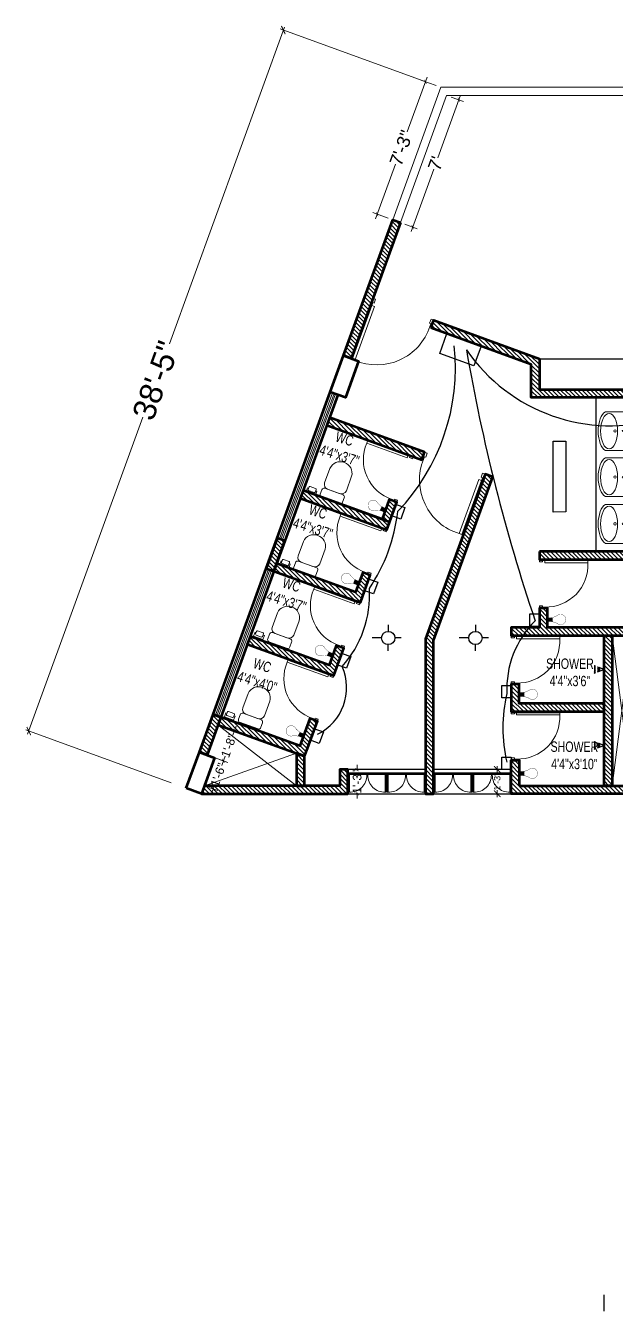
# Model space of a CAD drawing. Header units: inches. Extents: x -20263 to 10253, y -4567 to 3195.
# Drawn here: x -7211 to -6846, y -1817 to -1022 of the extents above; entities that cross this region are included whole.
import ezdxf

# ---------------------------------------------------------------- set-up
doc = ezdxf.new("R2010")
doc.units = ezdxf.units.IN
doc.header["$MEASUREMENT"] = 0
doc.linetypes.add('DASHED2', pattern=[0.375, 0.25, -0.125])
for name, color, linetype, lineweight in [('A-TEXT', 7, 'Continuous', 5), ('ar-DOOR-WOOD', 44, 'Continuous', 0), ('Dimension', 18, 'Continuous', 9), ('illustr-TOILET FIXTURE', 171, 'Continuous', 0), ('Main Wall', 250, 'Continuous', 13), ('window', 160, 'Continuous', 9)]:
    doc.layers.add(name, color=color, linetype=linetype, lineweight=lineweight)
for name, color, linetype in [('BOX', 7, 'Continuous'), ('conduit', 160, 'Continuous'), ('e conduit sdb to swicth', 160, 'Continuous'), ('Electrical Installation', 50, 'Continuous'), ('plug ins', 7, 'Continuous')]:
    doc.layers.add(name, color=color, linetype=linetype)
doc.layers.add('hatch brick', color=32, linetype='Continuous', lineweight=0, transparency=0.4)
doc.styles.add('SIMPLE', font='romantic.ttf')
doc.styles.get("Standard").update_dxf_attribs({"font": 'arial.ttf'})
doc.dimstyles.new('Architectural', dxfattribs={"dimtxt": 14, "dimasz": 4, "dimexe": 2, "dimexo": 10, "dimgap": 0.09, "dimtad": 0, "dimdec": 0, "dimzin": 0, "dimdsep": 46, "dimlunit": 4, "dimtxsty": 'Standard', "dimblk": 'ARCHTICK', "dimcen": 0.09, "dimdle": 2, "dimclrd": 256, "dimclre": 256, "dimclrt": 256, "dimadec": 0, "dimazin": 0, "dimtfac": 1, "dimtdec": 0, "dimtofl": 0, "dimtmove": 1, "dimatfit": 2, "dimfxl": 12, "dimtolj": 1, "dimtzin": 0, "dimlwd": -1, "dimlwe": -1, "dimarcsym": 0})
doc.dimstyles.new('Architectural small', dxfattribs={"dimtxt": 8, "dimasz": 2, "dimexe": 3, "dimexo": 3, "dimgap": 0.09, "dimtad": 0, "dimdec": 0, "dimzin": 0, "dimdsep": 46, "dimlunit": 4, "dimtxsty": 'Standard', "dimblk": 'ARCHTICK', "dimcen": 0.09, "dimdle": 3, "dimclrd": 6, "dimclre": 6, "dimclrt": 5, "dimadec": 0, "dimazin": 0, "dimtfac": 1, "dimtdec": 0, "dimtofl": 0, "dimtmove": 1, "dimatfit": 2, "dimfxl": 12, "dimtolj": 1, "dimtzin": 0, "dimlwd": 18, "dimlwe": 18, "dimarcsym": 0})

# ---------------------------------------------------------------- blocks, each defined once
blk = doc.blocks.new('_ArchTick')
at = {"color": 0, "linetype": 'ByBlock', "const_width": 0.15}
blk.add_lwpolyline([(-0.5, -0.5), (0.5, 0.5)], dxfattribs=at)
blk = doc.blocks.new('*D260')
at = {"layer": 'Defpoints', "color": 0, "transparency": 16777216}
for p in [(-6953.95, -1060.19), (-7208.79, -1458.2), (-7111.38, -1493.59)]:
    blk.add_point(p, dxfattribs=at)
at = {"layer": 'Dimension', "transparency": 16777216}
for p, q in [((-7050.68, -1022.93), (-7121.84, -1218.82)), ((-6963.35, -1056.78), (-7053.24, -1024.13)), ((-7209.47, -1460.08), (-7138.32, -1264.19)), ((-7120.78, -1490.17), (-7210.67, -1457.52))]:
    blk.add_line(p, q, dxfattribs=at)
at = {"layer": 'Dimension', "transparency": 16777216, "xscale": 4, "yscale": 4, "zscale": 4}
for p, rotation in [((-7051.36, -1024.81), 70.0371155130217), ((-7208.79, -1458.2), 250.0371155130217)]:
    blk.add_blockref('_ArchTick', p, dxfattribs=dict(at, rotation=rotation))
at = {"layer": 'Dimension', "transparency": 16777216, "insert": (-7130.08, -1241.51), "char_height": 14, "attachment_point": 5, "rotation": 70.03712}
blk.add_mtext('\\A1;38\'-5"', dxfattribs=at)
blk = doc.blocks.new('*D262')
at = {"layer": 'Defpoints', "color": 0, "transparency": 16777216}
for p in [(-6950.45, -1065.19), (-6942.83, -1067.96), (-6979.01, -1143.84)]:
    blk.add_point(p, dxfattribs=at)
at = {"layer": 'Dimension', "color": 6, "lineweight": 18, "transparency": 16777216}
for p, q in [((-6941.81, -1065.14), (-6955.84, -1103.77)), ((-6947.63, -1066.22), (-6940.01, -1068.98)), ((-6972.42, -1149.43), (-6958.39, -1110.8)), ((-6976.19, -1144.86), (-6968.58, -1147.63))]:
    blk.add_line(p, q, dxfattribs=at)
at = {"layer": 'Dimension', "color": 6, "lineweight": 18, "transparency": 16777216, "xscale": 2, "yscale": 2, "zscale": 2}
for p, rotation in [((-6942.83, -1067.96), 70.03895655917337), ((-6971.4, -1146.61), 250.0389565591734)]:
    blk.add_blockref('_ArchTick', p, dxfattribs=dict(at, rotation=rotation))
at = {"layer": 'Dimension', "color": 5, "transparency": 16777216, "insert": (-6957.11, -1107.28), "char_height": 8, "attachment_point": 5, "rotation": 70.03896}
blk.add_mtext("\\A1;7'", dxfattribs=at)
blk = doc.blocks.new('*D264')
at = {"layer": 'Defpoints', "color": 0, "transparency": 16777216}
for p in [(-6953.95, -1060.19), (-6993.27, -1138.67), (-6983.68, -1142.14)]:
    blk.add_point(p, dxfattribs=at)
at = {"layer": 'Dimension', "color": 6, "lineweight": 18, "transparency": 16777216}
for p, q in [((-6962.51, -1053.9), (-6974.75, -1087.64)), ((-6956.77, -1059.17), (-6966.35, -1055.69)), ((-6994.29, -1141.49), (-6982.05, -1107.74)), ((-6986.5, -1141.12), (-6996.09, -1137.64))]:
    blk.add_line(p, q, dxfattribs=at)
at = {"layer": 'Dimension', "color": 6, "lineweight": 18, "transparency": 16777216, "xscale": 2, "yscale": 2, "zscale": 2}
for p, rotation in [((-6963.53, -1056.72), 70.0587109803053), ((-6993.27, -1138.67), 250.0587109803053)]:
    blk.add_blockref('_ArchTick', p, dxfattribs=dict(at, rotation=rotation))
at = {"layer": 'Dimension', "color": 5, "transparency": 16777216, "insert": (-6978.4, -1097.69), "char_height": 8, "attachment_point": 5, "rotation": 70.05871}
blk.add_mtext('\\A1;7\'-3"', dxfattribs=at)
blk = doc.blocks.new('*D266')
at = {"layer": 'Defpoints', "color": 0, "transparency": 16777216}
for p in [(-7093.86, -1474.68), (-7088.44, -1476.65), (-7100.16, -1492)]:
    blk.add_point(p, dxfattribs=at)
at = {"layer": 'Dimension', "color": 6, "lineweight": 18, "transparency": 16777216}
for p, q in [((-7091.04, -1475.7), (-7085.62, -1477.67)), ((-7087.42, -1473.83), (-7089.22, -1478.8)), ((-7097.34, -1493.03), (-7091.91, -1495)), ((-7095.76, -1496.79), (-7093.95, -1491.82))]:
    blk.add_line(p, q, dxfattribs=at)
at = {"layer": 'Dimension', "color": 6, "lineweight": 18, "transparency": 16777216, "xscale": 2, "yscale": 2, "zscale": 2}
for p, rotation in [((-7088.44, -1476.65), 70.03895655909592), ((-7094.73, -1493.97), 250.0389565590959)]:
    blk.add_blockref('_ArchTick', p, dxfattribs=dict(at, rotation=rotation))
at = {"layer": 'Dimension', "color": 5, "transparency": 16777216, "insert": (-7091.59, -1485.31), "char_height": 8, "attachment_point": 5, "rotation": 70.03896}
blk.add_mtext('\\A1;{\\H0.66667x;1\'-6"}', dxfattribs=at)
blk = doc.blocks.new('*D267')
at = {"layer": 'Defpoints', "color": 0, "transparency": 16777216}
for p in [(-7091.77, -1454.3), (-7081.65, -1457.98), (-7098.56, -1472.97)]:
    blk.add_point(p, dxfattribs=at)
at = {"layer": 'Dimension', "color": 6, "lineweight": 18, "transparency": 16777216}
for p, q in [((-7088.95, -1455.32), (-7078.83, -1459)), ((-7080.62, -1455.16), (-7082.68, -1460.81)), ((-7095.74, -1473.99), (-7085.62, -1477.68)), ((-7089.47, -1479.47), (-7087.41, -1473.83))]:
    blk.add_line(p, q, dxfattribs=at)
at = {"layer": 'Dimension', "color": 6, "lineweight": 18, "transparency": 16777216, "xscale": 2, "yscale": 2, "zscale": 2}
for p, rotation in [((-7081.65, -1457.98), 70.00234317512712), ((-7088.44, -1476.65), 250.0023431751271)]:
    blk.add_blockref('_ArchTick', p, dxfattribs=dict(at, rotation=rotation))
at = {"layer": 'Dimension', "color": 5, "transparency": 16777216, "insert": (-7085.04, -1467.32), "char_height": 8, "attachment_point": 5, "rotation": 70.00234}
blk.add_mtext('\\A1;{\\H0.66667x;1\'-8"}', dxfattribs=at)
blk = doc.blocks.new('DOOR_45')
at = {"layer": 'ar-DOOR-WOOD'}
for p, q in [((-11008.75, 15426.44), (-11008.75, 15424.44)), ((-10968.75, 15426.44), (-11008.75, 15426.44)), ((-10968.75, 15427.44), (-10963.75, 15427.44)), ((-10968.75, 15427.44), (-10968.75, 15426.44)), ((-10968.75, 15424.44), (-10968.75, 15426.44)), ((-10968.75, 15426.44), (-10966.75, 15426.44)), ((-10966.75, 15426.44), (-10966.75, 15425.44)), ((-10966.75, 15425.44), (-10963.75, 15425.44)), ((-10963.75, 15427.44), (-10963.75, 15425.44)), ((-11008.75, 15424.44), (-10968.75, 15424.44)), ((-10968.75, 15382.44), (-10968.75, 15383.44)), ((-10968.75, 15383.44), (-10966.75, 15383.44)), ((-10968.75, 15382.44), (-10963.75, 15382.44)), ((-10966.75, 15384.44), (-10963.75, 15384.44)), ((-10966.75, 15383.44), (-10966.75, 15384.44)), ((-10963.75, 15382.44), (-10963.75, 15384.44))]:
    blk.add_line(p, q, dxfattribs=at)
for points in [[(-10968.75, 15426.44), (-11008.75, 15426.44), (-11008.75, 15424.44), (-10968.75, 15424.44)], [(-10963.75, 15427.44), (-10968.75, 15427.44), (-10968.75, 15426.44), (-10966.75, 15426.44), (-10966.75, 15425.44), (-10963.75, 15425.44)], [(-10968.75, 15383.44), (-10968.75, 15382.44), (-10963.75, 15382.44), (-10963.75, 15384.44), (-10966.75, 15384.44), (-10966.75, 15383.44)]]:
    blk.add_lwpolyline(points, close=True, dxfattribs=at)
blk.add_arc((-10969.89, 15422.35), 38.92, 176.90834, 271.67702, dxfattribs=at)
blk = doc.blocks.new('T-FIX-027')
at = {"layer": 'illustr-TOILET FIXTURE'}
for p, q in [((-11843.84, 14568.89), (-11843.84, 14557.43)), ((-11843.84, 14568.89), (-11843.84, 14557.43)), ((-11843.84, 14568.89), (-11819.84, 14568.89)), ((-11843.84, 14568.89), (-11819.84, 14568.89)), ((-11819.84, 14568.89), (-11819.84, 14557.43)), ((-11819.84, 14568.89), (-11819.84, 14557.43))]:
    blk.add_line(p, q, dxfattribs=at)
for centre, radius in [((-11831.91, 14563.34), 0.762), ((-11831.91, 14563.34), 0.762), ((-11831.91, 14568.32), 0.508), ((-11831.91, 14568.32), 0.508)]:
    blk.add_circle(centre, radius, dxfattribs=at)
blk.add_ellipse((-11831.84, 14559.64), major_axis=(-10.93, 0), ratio=0.480383, dxfattribs=at)
blk.add_ellipse((-11831.84, 14559.64), major_axis=(-10.93, 0), ratio=0.480383, dxfattribs=at)
blk.add_ellipse((-11831.84, 14558.89), major_axis=(-12.37, 0), ratio=0.48498, start_param=6.528919, end_param=9.179045, dxfattribs=at)
blk.add_ellipse((-11831.84, 14558.89), major_axis=(-12.37, 0), ratio=0.48498, start_param=6.528919, end_param=9.179045, dxfattribs=at)
blk = doc.blocks.new('stair final')
for points in [[(82, 124), (82, -90), (-70, -90), (-70, 124)], [(-37.5, 124), (-37.5, -49), (49.5, -49), (49.5, 122.75)], [(17, 100), (49.5, 124), (82, 100)], [(24.2, 100), (49.5, 124)], [(49.5, 124), (75, 100)], [(82, -8), (82, -90)]]:
    blk.add_lwpolyline(points)
blk.add_lwpolyline([(-5, 126), (17, 126), (17, -10), (-5, -10)], close=True)
blk.add_circle((-37.5, 124), 2.49)
at = {"layer": 'BOX', "ltscale": 2000}
for p, q in [((-5, 124), (-70, 124)), ((-5, 112), (-70, 112)), ((-5, 100), (-70, 100)), ((-5, 88), (-70, 88)), ((-5, 76), (-70, 76)), ((-5, 64), (-70, 64)), ((-5, 52), (-70, 52)), ((-5, 40), (-70, 40)), ((-5, 28), (-70, 28)), ((-5, 16), (-70, 16)), ((-5, 4), (-70, 4)), ((-5, -8), (-70, -8)), ((0, -8), (-3, -8)), ((15, -8), (12, -8))]:
    blk.add_line(p, q, dxfattribs=at)
at = {"layer": 'BOX', "linetype": 'DASHED2', "ltscale": 20}
for p, q in [((82, 124), (17, 124)), ((82, 112), (17, 112)), ((82, 100), (17, 100)), ((82, 88), (17, 88)), ((82, 76), (17, 76)), ((82, 64), (17, 64)), ((82, 52), (17, 52)), ((82, 40), (17, 40)), ((82, 28), (17, 28)), ((82, 16), (17, 16)), ((82, 4), (17, 4)), ((82, -8), (17, -8))]:
    blk.add_line(p, q, dxfattribs=at)
at = {"layer": 'BOX', "ltscale": 2000}
for points in [[(17, 124), (17, -10), (-5, -10), (-5, 124)], [(-3, 124), (15, 124)]]:
    blk.add_lwpolyline(points, dxfattribs=at)
blk.add_lwpolyline([(15, 124), (15, -8), (-3, -8), (-3, 124)], close=True, dxfattribs=at)
blk = doc.blocks.new('wc')
at = {"linetype": 'Continuous'}
for p, q in [((17796.16, 10413.89), (17808.33, 10413.89)), ((17795.02, 10409.39), (17795.02, 10412.39)), ((17795.14, 10404.89), (17795.14, 10395.33)), ((17808.24, 10407.89), (17796.16, 10407.89)), ((17806.43, 10407.89), (17798.79, 10407.89)), ((17809.43, 10395.33), (17809.43, 10404.89)), ((17809.55, 10412.39), (17809.55, 10409.39)), ((17802.29, 10388.83), (17802.29, 10388.83))]:
    blk.add_line(p, q, dxfattribs=at)
for centre, radius, start, end in [((17796.22, 10412.67), 1.22, 92.83897, 193.07634), ((17808.28, 10412.6), 1.29, 350.39369, 88.03756), ((17796.22, 10409.11), 1.22, 166.9235, 267.16099), ((17798.7, 10404.28), 3.61, 88.6213, 170.30773), ((17806.43, 10404.89), 3, 0, 90), ((17808.21, 10409.24), 1.35, 271.20657, 6.26872), ((17802.2, 10395.91), 7.08, 184.67051, 270.73332), ((17802.38, 10395.91), 7.08, 269.26668, 355.32952)]:
    blk.add_arc(centre, radius, start, end, dxfattribs=at)
blk = doc.blocks.new('nap')
at = {"linetype": 'Continuous'}
for p, q in [((17810.88, 10410.98), (17810.88, 10413.6)), ((17810.88, 10413.6), (17817, 10413.6)), ((17812.15, 10412.43), (17815.76, 10412.43)), ((17817, 10413.6), (17817, 10410.98)), ((17811.65, 10410.98), (17810.88, 10410.98)), ((17811.65, 10410.19), (17811.65, 10411.93)), ((17815.76, 10409.69), (17812.15, 10409.69)), ((17816.26, 10411.93), (17816.26, 10410.19)), ((17817, 10410.98), (17816.26, 10410.98))]:
    blk.add_line(p, q, dxfattribs=at)
for centre, start, end in [((17812.15, 10411.93), 90, 180), ((17815.76, 10411.93), 0, 90), ((17812.15, 10410.19), 180, 270), ((17815.76, 10410.19), 270, 0)]:
    blk.add_arc(centre, 0.5, start, end, dxfattribs=at)
blk = doc.blocks.new('toilet stair block final')
h = blk.add_hatch()
h.set_pattern_fill('ANSI31', color=256, scale=15)
h.set_pattern_definition([(45, (1.7069, -4.6996), (-1.325825, 1.325825), [])])
h.paths.add_polyline_path([(145.14, -46.57), (150.14, -44.75), (150.14, -64.82), (145.14, -64.82)])
at = {"layer": 'hatch brick'}
h = blk.add_hatch(dxfattribs=at)
h.set_pattern_fill('ANSI31', color=256, scale=15)
h.paths.add_polyline_path([(85.96, 283.35), (116.45, 199.41), (121.15, 201.12), (90.63, 285.05)])
h = blk.add_hatch(dxfattribs=at)
h.set_pattern_fill('ANSI31', color=256, scale=15)
edge = h.paths.add_edge_path()
edge.add_line((67.04, 218.27), (65.33, 222.97))
edge.add_line((65.33, 222.97), (0, 199.18))
edge.add_line((0, 199.18), (0, 180.18))
edge.add_line((0, 180.18), (-57, 180.18))
edge.add_line((-57, 180.18), (-57, 175.18))
edge.add_line((-57, 175.18), (5, 175.18))
edge.add_line((5, 175.18), (5, 195.68))
edge.add_line((5, 195.68), (67.04, 218.27))
h = blk.add_hatch(dxfattribs=at)
h.set_pattern_fill('ANSI31', color=256, scale=15)
h.paths.add_polyline_path([(-233, 175.18), (-233, -45.82), (-229, -45.82), (-229, 175.18)])
h = blk.add_hatch(dxfattribs=at)
h.set_pattern_fill('ANSI31', color=256, scale=15)
h.set_pattern_definition([(45, (7, 0), (-1.325825, 1.325825), [])])
h.paths.add_polyline_path([(-225, 175.18), (-225, -45.82), (-221, -45.82), (-221, 175.18)])
h = blk.add_hatch(dxfattribs=at)
h.set_pattern_fill('ANSI31', color=256, scale=15)
h.set_pattern_definition([(45, (164, 0), (-1.325825, 1.325825), [])])
h.paths.add_polyline_path([(-69, 175.18), (-69, -45.82), (-65, -45.82), (-65, 175.18)])
h = blk.add_hatch(dxfattribs=at)
h.set_pattern_fill('ANSI31', color=256, scale=15)
h.paths.add_polyline_path([(-61, 175.18), (-61, -45.82), (-57, -45.82), (-57, 175.18)])
h = blk.add_hatch(dxfattribs=at)
h.set_pattern_fill('ANSI31', color=256, scale=15)
h.set_pattern_definition([(45, (-1.4041, 77.1201), (-1.325825, 1.325825), [])])
h.paths.add_polyline_path([(131.46, 158.06), (72.72, 136.72), (71.01, 141.42), (129.75, 162.76)])
h = blk.add_hatch(dxfattribs=at)
h.set_pattern_fill('ANSI31', color=256, scale=15)
edge = h.paths.add_edge_path()
edge.add_line((28.72, 126.06), (33.42, 127.77))
edge.add_line((33.42, 127.77), (70.4, 25.94))
edge.add_line((70.4, 25.94), (70.4, -69.82))
edge.add_line((70.4, -69.82), (65.4, -69.82))
edge.add_line((65.4, -69.82), (65.4, 25.06))
edge.add_line((65.4, 25.06), (28.72, 126.06))
h = blk.add_hatch(dxfattribs=at)
h.set_pattern_fill('ANSI31', color=256, scale=15)
h.set_pattern_definition([(45, (-1.0627, 76.1802), (-1.325825, 1.325825), [])])
edge = h.paths.add_edge_path()
edge.add_line((94.28, 93.48), (88.13, 110.4))
edge.add_line((88.13, 110.4), (92.83, 112.11))
edge.add_line((92.83, 112.11), (97.27, 99.88))
edge.add_line((97.27, 99.88), (146.14, 117.64))
edge.add_line((146.14, 117.64), (147.85, 112.94))
edge.add_line((147.85, 112.94), (94.28, 93.48))
h = blk.add_hatch(dxfattribs=at)
h.set_pattern_fill('ANSI31', color=256, scale=15)
h.set_pattern_definition([(45, (-56625.152, -18759.7349), (-1.325825215, 1.325825215), [])])
edge = h.paths.add_edge_path()
edge.add_line((157.41, 86.62), (162.11, 88.33))
edge.add_line((162.11, 88.33), (168.94, 69.53))
edge.add_line((168.94, 69.53), (164.23, 67.82))
edge.add_line((164.23, 67.82), (157.4, 86.62))
h = blk.add_hatch(dxfattribs=at)
h.set_pattern_fill('ANSI31', color=256, scale=15)
h.paths.add_polyline_path([(0, 80), (0, 75), (-57, 75), (-57, 80)])
h = blk.add_hatch(dxfattribs=at)
h.set_pattern_fill('ANSI31', color=256, scale=15)
h.set_pattern_definition([(45, (15.3236, 31.0638), (-1.325825, 1.325825), [])])
edge = h.paths.add_edge_path()
edge.add_line((110.66, 48.37), (104.52, 65.29))
edge.add_line((104.52, 65.29), (109.22, 66.99))
edge.add_line((109.22, 66.99), (113.66, 54.77))
edge.add_line((113.66, 54.77), (162.52, 72.52))
edge.add_line((162.52, 72.52), (164.23, 67.82))
edge.add_line((164.23, 67.82), (110.66, 48.37))
h = blk.add_hatch(dxfattribs=at)
h.set_pattern_fill('ANSI31', color=256, scale=15)
h.paths.add_polyline_path([(0, 28), (-57, 28), (-57, 33), (-5, 33), (-5, 45), (0, 45), (0, 33), (17.4, 33), (17.4, 28)])
h = blk.add_hatch(dxfattribs=at)
h.set_pattern_fill('ANSI31', color=256, scale=15)
h.paths.add_polyline_path([(-45, -64.82), (-40, -64.82), (-40, 28), (-45, 28)])
h = blk.add_hatch(dxfattribs=at)
h.set_pattern_fill('ANSI31', color=256, scale=15)
h.set_pattern_definition([(45, (15.3236, 31.0638), (-1.325825, 1.325825), [])])
h.paths.add_polyline_path([(125.34, 7.95), (120.9, 20.17), (125.6, 21.88), (130.04, 9.66), (178.91, 27.41), (180.62, 22.71), (127.05, 3.25)])
h = blk.add_hatch(dxfattribs=at)
h.set_pattern_fill('ANSI31', color=256, scale=15)
h.set_pattern_definition([(45, (17.4023, 0), (-1.325825, 1.325825), [])])
h.paths.add_polyline_path([(-40, -14), (12.4, -14), (12.4, -2), (17.4, -2), (17.4, -19), (-40, -19)])
h = blk.add_hatch(dxfattribs=at)
h.set_pattern_fill('ANSI31', color=256, scale=15)
h.set_pattern_definition([(45, (33.4168, -18.7522), (-1.325825, 1.325825), [])])
h.paths.add_polyline_path([(143.44, -41.87), (137.29, -24.95), (141.99, -23.24), (148.14, -40.16), (197.01, -22.41), (198.72, -27.11), (145.14, -46.57)])
h = blk.add_hatch(dxfattribs=at)
h.set_pattern_fill('ANSI31', color=256, scale=15)
h.paths.add_polyline_path([(201.71, -20.7), (197.01, -22.41), (205.51, -45.81), (210.21, -44.1)])
h = blk.add_hatch(dxfattribs=at)
h.set_pattern_fill('ANSI31', color=256, scale=15)
h.paths.add_polyline_path([(-193, -64.82), (-193, -54.82), (-198, -54.82), (-198, -64.82), (-221, -64.82), (-221, -69.82), (-193, -69.82)])
h = blk.add_hatch(dxfattribs=at)
h.set_pattern_fill('ANSI31', color=256, scale=15)
h.paths.add_polyline_path([(-97, -64.82), (-97, -69.82), (-69, -69.82), (-69, -64.82), (-92, -64.82), (-92, -54.82), (-97, -54.82)])
h = blk.add_hatch(dxfattribs=at)
h.set_pattern_fill('ANSI31', color=256, scale=15)
h.paths.add_polyline_path([(12.4, -64.82), (0, -64.82), (-57, -64.82), (-57, -69.82), (17.4, -69.82), (17.4, -49), (12.4, -49)])
h = blk.add_hatch(dxfattribs=at)
h.set_pattern_fill('ANSI31', color=256, scale=15)
h.paths.add_polyline_path([(118.4, -54.82), (123.4, -54.82), (123.4, -64.82), (207.11, -64.82), (208.92, -69.82), (118.4, -69.82)])
for points in [[(-62, 367), (-62, 362), (57.4, 362), (85.96, 283.35)], [(90.63, 285.05), (60.9, 367), (-57, 367)], [(-229, 175.18), (-225, -45.82)], [(-229, -45.82), (-225, 175.18)], [(-65, -45.82), (-61, 175.18)], [(-65, 175.18), (-61, -45.82)], [(-57, 28), (-45, -64.82)], [(-57, -64.82), (-45, 28)], [(150.14, -64.82), (198.72, -27.11)], [(150.14, -44.75), (207.11, -64.82)]]:
    blk.add_lwpolyline(points)
at = {"color": 0, "lineweight": 50}
for points in [[(85.96, 283.35), (116.45, 199.41), (121.15, 201.12), (90.63, 285.05), (85.96, 283.35)], [(67.04, 218.27), (65.33, 222.97), (0, 199.18), (0, 180.18), (-57, 180.18), (-57, 175.18), (5, 175.18), (5, 195.68), (67.04, 218.27)], [(124.63, 176.85), (197.01, -22.41), (201.71, -20.7), (129.33, 178.56)], [(28.72, 126.06), (33.42, 127.77), (70.4, 25.94), (70.4, -69.82), (65.4, -69.82), (65.4, 25.06), (28.72, 126.06)], [(94.28, 93.48), (88.13, 110.4), (92.83, 112.11), (97.27, 99.88), (146.14, 117.64), (147.85, 112.94), (94.28, 93.48), (94.28, 93.48)], [(157.41, 86.62), (162.11, 88.33), (168.94, 69.53), (164.23, 67.82), (157.4, 86.62)], [(0, 80), (0, 75), (-57, 75), (-57, 80), (0, 80)], [(110.66, 48.37), (104.52, 65.29), (109.22, 66.99), (113.66, 54.77), (162.52, 72.52), (164.23, 67.82), (110.66, 48.37), (110.66, 48.37)], [(0, 28), (-57, 28), (-57, 33), (-5, 33), (-5, 45), (0, 45), (0, 33), (17.4, 33), (17.4, 28), (0, 28)], [(125.34, 7.95), (120.9, 20.17), (125.6, 21.88), (130.04, 9.66), (178.91, 27.41), (180.62, 22.71), (127.05, 3.25), (125.34, 7.95)], [(143.44, -41.87), (137.29, -24.95), (141.99, -23.24), (148.14, -40.16), (197.01, -22.41), (198.72, -27.11), (145.14, -46.57), (143.44, -41.87)], [(12.4, -64.82), (0, -64.82), (0, -64.82), (-57, -64.82), (-57, -69.82), (17.4, -69.82), (17.4, -69.82), (17.4, -49), (12.4, -49), (12.4, -64.82)]]:
    blk.add_lwpolyline(points, dxfattribs=at)
at = {"color": 1, "lineweight": 50}
blk.add_lwpolyline([(-57, 175.18), (-69, 175.18), (-69, 199.18), (-57, 199.18), (-57, 175.18)], dxfattribs=at)
for points in [[(129.33, 178.56), (121.14, 201.12), (111.74, 197.7), (119.93, 175.15)], [(218.32, -66.4), (210.21, -44.07), (200.81, -47.49), (208.92, -69.82)]]:
    blk.add_lwpolyline(points, close=True, dxfattribs=at)
at = {"color": 0, "lineweight": 50}
for points in [[(-61, 175.18), (-61, -45.82), (-57, -45.82), (-57, 175.18)], [(131.46, 158.06), (72.72, 136.72), (71.01, 141.42), (129.75, 162.76)], [(147.85, 112.94), (94.28, 93.48), (92.57, 98.18), (146.14, 117.64)], [(-45, -64.82), (-40, -64.82), (-40, 28), (-45, 28)], [(-40, -14), (12.4, -14), (12.4, -2), (17.4, -2), (17.4, -19), (-40, -19)], [(201.71, -20.7), (197.01, -22.41), (205.51, -45.81), (210.21, -44.1)], [(145.14, -46.57), (150.14, -44.75), (150.14, -64.82), (145.14, -64.82)], [(-193, -64.82), (-193, -54.82), (-198, -54.82), (-198, -64.82), (-221, -64.82), (-221, -69.82), (-193, -69.82)], [(-97, -64.82), (-97, -69.82), (-69, -69.82), (-69, -64.82), (-92, -64.82), (-92, -54.82), (-97, -54.82)], [(118.4, -54.82), (118.4, -54.82), (123.4, -54.82), (123.4, -64.82), (207.11, -64.82), (208.92, -69.82), (118.4, -69.82)]]:
    blk.add_lwpolyline(points, close=True, dxfattribs=at)
blk.add_lwpolyline([(-193, -69.82), (-97, -69.82), (-97, -54.82), (-193, -54.82)], close=True)
at = {"layer": 'BOX', "ltscale": 2000}
for p, q in [((0, 199.18), (-57, 199.18)), ((-57, 175.18), (-57, 80.18)), ((-35, 175.18), (-35, 80.18))]:
    blk.add_line(p, q, dxfattribs=at)
for points in [[(65.4, -69.82), (17.4, -69.82), (17.4, -54.82), (65.4, -54.82)], [(118.4, -69.82), (70.4, -69.82), (70.4, -54.82), (118.4, -54.82)]]:
    blk.add_lwpolyline(points, close=True, dxfattribs=at)
at = {"layer": 'Main Wall', "color": 1, "lineweight": 50}
for points in [[(-233, 175.18), (-221, 175.18), (-221, 199.18), (-233, 199.18), (-233, 175.18)], [(-233, -69.82), (-221, -69.82), (-221, -45.82), (-233, -45.82), (-233, -69.82)], [(-69, -69.82), (-57, -69.82), (-57, -45.82), (-69, -45.82), (-69, -69.82)]]:
    blk.add_lwpolyline(points, dxfattribs=at)
at = {"layer": 'Main Wall', "color": 0, "lineweight": 50}
for points in [[(-233, 175.18), (-233, -45.82), (-229, -45.82), (-229, 175.18)], [(-225, 175.18), (-225, -45.82), (-221, -45.82), (-221, 175.18)], [(-69, 175.18), (-69, -45.82), (-65, -45.82), (-65, 175.18)]]:
    blk.add_lwpolyline(points, close=True, dxfattribs=at)
at = {"layer": 'window', "ltscale": 2000}
for points in [[(158.82, 87.14), (126.05, 177.37)], [(159.76, 87.48), (126.98, 177.71)], [(160.7, 87.82), (127.92, 178.05)], [(198.42, -21.9), (165.65, 68.34)], [(199.36, -21.55), (166.59, 68.68)], [(200.3, -21.21), (167.53, 69.02)]]:
    blk.add_lwpolyline(points, dxfattribs=at)
at = {"extrusion": (0, 0, -1)}
for p, xscale, yscale, zscale, rotation in [((16117.31, 4701.45), 0.8888892124533201, 0.8888892124533201, -0.8888892124533201, 69.99006771556789), ((3281.08, -12023.71), 0.6666666666666669, 0.6666666666666669, -0.6666666666666669, 340.0389565718659), ((3264.7, -12068.82), 0.6666666666666669, 0.6666666666666669, -0.6666666666666669, 340.0389565718659), ((3248.31, -12113.94), 0.6666666666666669, 0.6666666666666669, -0.6666666666666669, 340.0389565718659), ((3231.93, -12159.05), 0.6666666666666669, 0.6666666666666669, -0.6666666666666669, 340.0389565718659)]:
    blk.add_blockref('DOOR_45', p, dxfattribs=dict(at, xscale=xscale, yscale=yscale, zscale=zscale, rotation=rotation))
blk.add_blockref('stair final', (-151, 20.18))
at = {"extrusion": (0, 0, -1), "zscale": -1, "rotation": 160.0389565718658}
for name, p in [('wc', (20158.79, 3822.37)), ('nap', (20157.38, 3822.57)), ('wc', (20142.41, 3777.25)), ('nap', (20141, 3777.46)), ('wc', (20126.36, 3733.08)), ('nap', (20124.95, 3733.28)), ('wc', (20108.27, 3683.26)), ('nap', (20106.86, 3683.46))]:
    blk.add_blockref(name, p, dxfattribs=at)
at = {"xscale": 0.666666606798147, "yscale": 0.666666606798147, "zscale": 0.666666606798147}
for p in [(7309.17, -10209.96), (7326.57, -10256.96), (7326.57, -10303.96)]:
    blk.add_blockref('DOOR_45', p, dxfattribs=at)
at = {"layer": 'illustr-TOILET FIXTURE', "extrusion": (0, 0, -1), "zscale": -1, "rotation": 270}
for p in [(-14516.54, -11677.4), (-14516.54, -11705.92), (-14516.54, -11734.81)]:
    blk.add_blockref('T-FIX-027', p, dxfattribs=at)
at = {"layer": 'Main Wall', "xscale": 0.888888888888914, "yscale": 0.888888888888914, "zscale": 0.888888888888914, "rotation": 109.9621850072985}
blk.add_blockref('DOOR_45', (9595.65, 13969.5), dxfattribs=at)
blk = doc.blocks.new('DOOR_40')
at = {"layer": 'ar-DOOR-WOOD'}
for p, q in [((-11029.1, 15421.4), (-11064.1, 15421.4)), ((-11064.1, 15421.4), (-11064.1, 15419.4)), ((-11029.1, 15422.4), (-11024.1, 15422.4)), ((-11029.1, 15422.4), (-11029.1, 15421.4)), ((-11029.1, 15419.4), (-11029.1, 15421.4)), ((-11029.1, 15421.4), (-11027.1, 15421.4)), ((-11027.1, 15421.4), (-11027.1, 15420.4)), ((-11027.1, 15420.4), (-11024.1, 15420.4)), ((-11024.1, 15422.4), (-11024.1, 15420.4)), ((-11064.1, 15419.4), (-11029.1, 15419.4)), ((-11029.1, 15383.4), (-11027.1, 15383.4)), ((-11029.1, 15382.4), (-11029.1, 15383.4)), ((-11029.1, 15382.4), (-11024.1, 15382.4)), ((-11027.1, 15383.4), (-11027.1, 15384.4)), ((-11027.1, 15384.4), (-11024.1, 15384.4)), ((-11024.1, 15382.4), (-11024.1, 15384.4))]:
    blk.add_line(p, q, dxfattribs=at)
blk.add_arc((-11029.4, 15418.2), 34.8, 178.03, 270.3561, dxfattribs=at)
blk = doc.blocks.new('ftt')
at = {"layer": 'plug ins', "linetype": 'Continuous'}
for p, q in [((76688.16, 107266.81), (76688.07, 107267.06)), ((76688.16, 107266.81), (76688.07, 107267.06)), ((76688.3, 107266.45), (76688.2, 107266.7)), ((76688.3, 107266.45), (76688.2, 107266.7)), ((76688.44, 107266.09), (76688.34, 107266.34)), ((76688.44, 107266.09), (76688.34, 107266.34)), ((76688.77, 107266.81), (76688.7, 107267.06)), ((76688.87, 107266.45), (76688.8, 107266.7)), ((76688.98, 107264.67), (76688.89, 107264.92)), ((76688.98, 107264.67), (76688.89, 107264.92)), ((76688.97, 107266.09), (76688.9, 107266.34)), ((76689.12, 107264.31), (76689.02, 107264.56)), ((76689.12, 107264.31), (76689.02, 107264.56)), ((76689.26, 107263.95), (76689.16, 107264.2)), ((76689.26, 107263.95), (76689.16, 107264.2)), ((76689.34, 107266.81), (76689.3, 107267.06)), ((76689.37, 107264.67), (76689.3, 107264.92)), ((76689.41, 107266.45), (76689.36, 107266.7)), ((76689.47, 107264.31), (76689.4, 107264.56)), ((76689.47, 107266.09), (76689.43, 107266.34)), ((76689.57, 107263.95), (76689.5, 107264.2)), ((76689.74, 107264.67), (76689.69, 107264.92)), ((76689.8, 107264.31), (76689.76, 107264.56)), ((76689.87, 107263.95), (76689.82, 107264.2)), ((76689.9, 107266.81), (76689.87, 107267.06)), ((76689.93, 107266.45), (76689.91, 107266.7)), ((76689.96, 107266.09), (76689.94, 107266.34)), ((76690.09, 107264.67), (76690.07, 107264.92)), ((76690.12, 107264.31), (76690.1, 107264.56)), ((76690.16, 107263.95), (76690.13, 107264.2)), ((76690.44, 107266.81), (76690.44, 107267.06)), ((76690.44, 107266.45), (76690.44, 107266.7)), ((76690.44, 107266.09), (76690.44, 107266.34)), ((76690.44, 107264.67), (76690.44, 107264.92)), ((76690.44, 107264.31), (76690.44, 107264.56)), ((76690.44, 107263.95), (76690.44, 107264.2)), ((76690.72, 107263.95), (76690.74, 107264.2)), ((76690.75, 107264.31), (76690.78, 107264.56)), ((76690.79, 107264.67), (76690.81, 107264.92)), ((76690.92, 107266.09), (76690.94, 107266.34)), ((76690.95, 107266.45), (76690.98, 107266.7)), ((76690.99, 107266.81), (76691.01, 107267.06)), ((76691.01, 107263.95), (76691.06, 107264.2)), ((76691.08, 107264.31), (76691.12, 107264.56)), ((76691.14, 107264.67), (76691.19, 107264.92)), ((76691.31, 107263.95), (76691.38, 107264.2)), ((76691.41, 107266.09), (76691.46, 107266.34)), ((76691.41, 107264.31), (76691.48, 107264.56)), ((76691.48, 107266.45), (76691.52, 107266.7)), ((76691.51, 107264.67), (76691.58, 107264.92)), ((76691.54, 107266.81), (76691.59, 107267.06)), ((76691.62, 107263.95), (76691.72, 107264.2)), ((76691.76, 107264.31), (76691.85, 107264.56)), ((76691.9, 107264.67), (76691.99, 107264.92)), ((76691.91, 107266.09), (76691.98, 107266.34)), ((76692.01, 107266.45), (76692.09, 107266.7)), ((76692.12, 107266.81), (76692.19, 107267.06)), ((76692.45, 107266.09), (76692.54, 107266.34)), ((76692.58, 107266.45), (76692.68, 107266.7)), ((76692.72, 107266.81), (76692.82, 107267.06)), ((76689.39, 107263.6), (76689.3, 107263.85)), ((76689.39, 107263.6), (76689.3, 107263.85)), ((76689.44, 107263.47), (76691.44, 107263.47)), ((76690.06, 107261.85), (76689.44, 107263.47)), ((76690.06, 107261.85), (76689.44, 107263.47)), ((76690.06, 107261.85), (76689.44, 107263.47)), ((76689.67, 107263.6), (76689.6, 107263.85)), ((76689.93, 107263.6), (76689.89, 107263.85)), ((76690.06, 107261.85), (76690.06, 107260.87)), ((76690.19, 107263.6), (76690.17, 107263.85)), ((76690.44, 107263.6), (76690.44, 107263.85)), ((76690.69, 107263.6), (76690.71, 107263.85)), ((76690.81, 107261.85), (76691.44, 107263.47)), ((76690.81, 107261.85), (76690.81, 107260.87)), ((76690.94, 107263.6), (76690.99, 107263.85)), ((76691.21, 107263.6), (76691.28, 107263.85)), ((76691.48, 107263.6), (76691.58, 107263.85))]:
    blk.add_line(p, q, dxfattribs=at)
blk = doc.blocks.new('drter')
at = {"layer": 'plug ins', "rotation": 90}
blk.add_blockref('ftt', (183966.31, 30586.27), dxfattribs=at)
blk = doc.blocks.new('*D255')
at = {"layer": 'Defpoints', "color": 0, "transparency": 16777216}
for p in [(-7011.45, -1482), (-7011.45, -1497), (-7005.72, -1497)]:
    blk.add_point(p, dxfattribs=at)
at = {"layer": 'Dimension', "color": 6, "lineweight": 18, "transparency": 16777216}
for p, q in [((-7008.45, -1482), (-7002.72, -1482)), ((-7005.72, -1479), (-7005.72, -1482.58)), ((-7008.45, -1497), (-7002.72, -1497)), ((-7005.72, -1500), (-7005.72, -1496.43))]:
    blk.add_line(p, q, dxfattribs=at)
at = {"layer": 'Dimension', "color": 6, "lineweight": 18, "transparency": 16777216, "xscale": 2, "yscale": 2, "zscale": 2}
for p, rotation in [((-7005.72, -1482), 90), ((-7005.72, -1497), 270)]:
    blk.add_blockref('_ArchTick', p, dxfattribs=dict(at, rotation=rotation))
at = {"layer": 'Dimension', "color": 5, "transparency": 16777216, "insert": (-7005.72, -1489.5), "char_height": 8, "attachment_point": 5, "rotation": 90}
blk.add_mtext('\\A1;{\\H0.66667x;1\'-3"}', dxfattribs=at)
blk = doc.blocks.new('*D256')
at = {"layer": 'Defpoints', "color": 0, "transparency": 16777216}
for p in [(-6910.45, -1482), (-6919.11, -1497), (-6910.45, -1497)]:
    blk.add_point(p, dxfattribs=at)
at = {"layer": 'Dimension', "transparency": 16777216}
for p, q in [((-6920.45, -1482), (-6921.11, -1482)), ((-6919.11, -1480), (-6919.11, -1484.29)), ((-6920.45, -1497), (-6921.11, -1497)), ((-6919.11, -1499), (-6919.11, -1494.72))]:
    blk.add_line(p, q, dxfattribs=at)
at = {"layer": 'Dimension', "transparency": 16777216, "xscale": 4, "yscale": 4, "zscale": 4}
for p, rotation in [((-6919.11, -1482), 90), ((-6919.11, -1497), 270)]:
    blk.add_blockref('_ArchTick', p, dxfattribs=dict(at, rotation=rotation))
at = {"layer": 'Dimension', "transparency": 16777216, "insert": (-6919.11, -1489.5), "char_height": 14, "attachment_point": 5, "rotation": 90}
blk.add_mtext('\\A1;{\\H0.28571x;1\'-3"}', dxfattribs=at)
blk = doc.blocks.new('LED')
for p, q in [((-12.1, -25.6), (11.9, -25.6)), ((-11.6, -7.7), (11.7, -7.7)), ((-11.6, -11), (11.7, -9.6)), ((-11.6, -13.3), (11.7, -11.8)), ((-11.5, -15.5), (11.8, -14.1)), ((-11.3, -17.8), (11.9, -16.3)), ((-11.2, -20), (12.1, -18.6)), ((-11.2, -22.2), (12.1, -20.8)), ((-11.2, -24.5), (12.1, -23.1))]:
    blk.add_line(p, q)
at = {"lineweight": 9}
blk.add_line((7.8, -3.1), (-7.8, -3.1), dxfattribs=at)
for points, const_width in [([(5.3, 0), (5.4, 0), (5.7, 0), (6.1, -0.1), (6.6, -0.3), (7, -0.6), (7.2, -0.9), (7.4, -1.2), (7.5, -1.5), (7.7, -2), (7.7, -2.5), (7.8, -3.1), (7.7, -2.5), (7.7, -2), (7.5, -1.5), (7.4, -1.2), (7.2, -0.9), (7, -0.6), (6.6, -0.3), (6.1, -0.1), (5.7, 0), (5.4, 0), (5.3, 0), (-5.3, 0), (-5.4, 0), (-5.5, 0), (-5.8, 0), (-6.1, -0.1), (-6.4, -0.2), (-6.7, -0.5), (-7, -0.7), (-7.3, -1.1), (-7.6, -1.7), (-7.7, -2.3), (-7.8, -3.1), (-7.8, -3.1), (-7.9, -3.2), (-8.1, -3.2), (-8.3, -3.3), (-8.9, -3.6), (-9.6, -4.1), (-10.3, -4.7), (-11, -5.4), (-11.2, -5.9), (-11.4, -6.4), (-11.6, -7), (-11.6, -7.7), (-12.2, -7.7), (-12.1, -26)], 2), ([(-5.3, 0), (-5.4, 0), (-5.5, 0), (-5.8, 0), (-6.1, -0.1), (-6.4, -0.2), (-6.7, -0.5), (-7, -0.7), (-7.3, -1.1), (-7.6, -1.7), (-7.7, -2.3), (-7.8, -3.1)], 1), ([(-0.1, -111.1), (-0.2, -111.1), (-1, -111.1), (-1.8, -111.1), (-2.6, -111.1), (-3.4, -111), (-4.2, -110.9), (-5, -110.8), (-5.8, -110.6), (-6.6, -110.5), (-7.4, -110.3), (-8.1, -110.1), (-8.9, -109.9), (-9.6, -109.7), (-10.4, -109.5), (-11.1, -109.2), (-11.8, -108.9), (-12.5, -108.7), (-13.2, -108.3), (-13.9, -108), (-14.6, -107.7), (-15.3, -107.3), (-16, -106.9), (-16.6, -106.6), (-17.3, -106.2), (-17.9, -105.7), (-18.5, -105.3), (-19.2, -104.8), (-19.8, -104.4), (-20.4, -103.9), (-20.9, -103.4), (-21.5, -102.9), (-22.1, -102.4), (-22.6, -101.9), (-23.1, -101.3), (-23.7, -100.8), (-24.2, -100.2), (-24.6, -99.6), (-25.1, -99), (-25.6, -98.4), (-26, -97.8), (-26.5, -97.2), (-26.9, -96.5), (-27.3, -95.9), (-27.7, -95.2), (-28.1, -94.6), (-28.4, -93.9), (-28.8, -93.2), (-29.1, -92.5), (-29.4, -91.8), (-29.7, -91.1), (-30, -90.4), (-30.2, -89.6), (-30.5, -88.9), (-30.7, -88.1), (-30.9, -87.4), (-31.1, -86.6), (-31.2, -85.9), (-31.4, -85.1), (-31.5, -84.3), (-31.6, -83.5), (-31.7, -82.7), (-31.8, -81.9), (-31.8, -81.1), (-31.9, -80.3), (-31.9, -79.5), (-31.9, -78.2), (-31.8, -77), (-31.7, -75.8), (-31.5, -74.6), (-31.3, -73.4), (-31.1, -72.2), (-30.8, -71.1), (-30.4, -69.9), (-30, -68.8), (-29.6, -67.7), (-29.2, -66.6), (-22.1, -55), (-14.6, -35.3), (-14.1, -29.7), (-14.1, -27.1), (-12.1, -25.6)], 1.8), ([(-0.1, -111.1), (0, -111.1), (0.8, -111.1), (1.6, -111.1), (2.5, -111.1), (3.3, -111), (4, -110.9), (4.8, -110.8), (5.6, -110.6), (6.4, -110.5), (7.2, -110.3), (7.9, -110.1), (8.7, -109.9), (9.4, -109.7), (10.2, -109.5), (10.9, -109.2), (11.6, -108.9), (12.3, -108.7), (13, -108.3), (13.7, -108), (14.4, -107.7), (15.1, -107.3), (15.8, -106.9), (16.4, -106.6), (17.1, -106.2), (17.7, -105.7), (18.3, -105.3), (19, -104.8), (19.6, -104.4), (20.2, -103.9), (20.7, -103.4), (21.3, -102.9), (21.9, -102.4), (22.4, -101.9), (22.9, -101.3), (23.5, -100.8), (24, -100.2), (24.5, -99.6), (24.9, -99), (25.4, -98.4), (25.8, -97.8), (26.3, -97.2), (26.7, -96.5), (27.1, -95.9), (27.5, -95.2), (27.9, -94.6), (28.2, -93.9), (28.6, -93.2), (28.9, -92.5), (29.2, -91.8), (29.5, -91.1), (29.8, -90.4), (30, -89.6), (30.3, -88.9), (30.5, -88.1), (30.7, -87.4), (30.9, -86.6), (31, -85.9), (31.2, -85.1), (31.3, -84.3), (31.4, -83.5), (31.5, -82.7), (31.6, -81.9), (31.6, -81.1), (31.7, -80.3), (31.7, -79.5), (31.7, -78.2), (31.6, -77), (31.5, -75.8), (31.3, -74.6), (31.1, -73.4), (30.9, -72.2), (30.6, -71.1), (30.2, -69.9), (29.9, -68.8), (29.4, -67.7), (29, -66.6), (21.9, -55), (14.4, -35.3), (13.9, -29.7), (13.9, -27.1), (11.9, -25.6)], 1.8), ([(11.9, -26.1), (11.9, -7.7), (11.7, -7.7), (11.6, -7), (11.4, -6.4), (11.2, -5.9), (11, -5.4), (10.3, -4.7), (9.6, -4.1), (8.9, -3.6), (8.3, -3.3), (7.9, -3.2), (7.8, -3.1), (7.8, -3.1)], 2)]:
    blk.add_lwpolyline(points, dxfattribs=dict(const_width=const_width))
at = {"color": 7, "lineweight": 20}
blk.add_open_spline([(-9.8, -25.6), (-9.8, -25.6), (9.4, -25.6), (9.4, -25.6)], degree=3, dxfattribs=at)

msp = doc.modelspace()

# ---------------------------------------------------------------- linework, layer by layer
at = {"color": 30, "true_color": 0xf8991e}
for p, q in [((-6986.471, -1392.638), (-6986.471, -1396.566)), ((-6932.578, -1392.638), (-6932.578, -1396.566)), ((-6990.577, -1400.671), (-6996.48, -1400.671)), ((-6986.471, -1408.705), (-6986.471, -1404.777)), ((-6978.437, -1400.671), (-6982.366, -1400.671)), ((-6936.683, -1400.671), (-6942.587, -1400.671)), ((-6932.578, -1408.705), (-6932.578, -1404.777)), ((-6924.544, -1400.671), (-6928.472, -1400.671))]:
    msp.add_line(p, q, dxfattribs=at)
at = {"color": 116, "true_color": 0x136734}
for points in [[(-6950.222, -1212.512), (-6929.073, -1220.212), (-6933.549, -1232.506), (-6954.698, -1224.806)], [(-6981.64, -1318.043), (-6976.185, -1320.025), (-6978.801, -1327.227), (-6984.256, -1325.245)], [(-6998.389, -1364.245), (-6992.934, -1366.226), (-6995.549, -1373.428), (-7001.005, -1371.447)], [(-6898.855, -1385.813), (-6893.052, -1385.813), (-6893.052, -1393.476), (-6898.855, -1393.476)], [(-7015.088, -1410.21), (-7009.633, -1412.192), (-7012.249, -1419.394), (-7017.704, -1417.412)], [(-6916.258, -1430.026), (-6910.454, -1430.026), (-6910.454, -1437.688), (-6916.258, -1437.688)], [(-7032.007, -1456.749), (-7026.552, -1458.731), (-7029.168, -1465.933), (-7034.623, -1463.951)], [(-6916.258, -1474.342), (-6910.454, -1474.342), (-6910.454, -1482.005), (-6916.258, -1482.005)]]:
    msp.add_lwpolyline(points, close=True, dxfattribs=at)
at = {"color": 150}
for points in [[(-7011.454, -1484.005), (-6963.454, -1484.005), (-6963.454, -1485.005), (-7011.454, -1485.005)], [(-7011.454, -1484.005), (-6964.054, -1484.005), (-6964.054, -1484.505), (-7011.454, -1484.505)], [(-6958.454, -1484.005), (-6910.454, -1484.005), (-6910.454, -1485.005), (-6958.454, -1485.005)], [(-6958.454, -1484.005), (-6911.054, -1484.005), (-6911.054, -1484.505), (-6958.454, -1484.505)]]:
    msp.add_lwpolyline(points, close=True, dxfattribs=at)
at = {"color": 30, "true_color": 0xf8991e}
for centre in [(-6986.471, -1400.671), (-6932.578, -1400.671)]:
    msp.add_circle(centre, 4.105, dxfattribs=at)
at = {"layer": 'conduit', "color": 18, "true_color": 0x000000}
for centre, radius, start, end in [((-7073.358, -1233.63), 128.412, 316.202936, 6.090746), ((-6848.913, -1161.146), 108.313, 214.506055, 286.489048), ((-5831.811, -1030.929), 1122.823, 189.823873, 198.650688), ((-7084.42, -1311.255), 104.358, 325.738897, 353.811384), ((-7064.775, -1373.993), 66.724, 318.27352, 3.426827), ((-6853.499, -1432.307), 59.732, 134.910754, 182.588235), ((-7044.275, -1431.404), 32.054, 296.110978, 23.929611), ((-6824.42, -1456.255), 91.259, 166.534792, 193.465208)]:
    msp.add_arc(centre, radius, start, end, dxfattribs=at)
at = {"layer": 'e conduit sdb to swicth', "color": 18, "true_color": 0x000000}
msp.add_line((-6852.952, -1816.96), (-6852.952, -1806.725), dxfattribs=at)
at = {"layer": 'Electrical Installation', "color": 32, "true_color": 0xcd6928}
for p, q in [((-6884.461, -1278.996), (-6876.687, -1278.97)), ((-6884.433, -1322.804), (-6884.461, -1278.996)), ((-6876.687, -1278.97), (-6876.614, -1322.768)), ((-6876.614, -1322.768), (-6884.433, -1322.804))]:
    msp.add_line(p, q, dxfattribs=at)

# ---------------------------------------------------------------- block references
at = {"color": 1, "yscale": 0.1009623816748633, "zscale": 0.1009623816748633}
for p, xscale, rotation in [((-6988.423, -1321.788), 0.1009623816748633, 247.2534811011758), ((-7004.98, -1366.918), 0.1009623816748633, 247.2534811011758), ((-6887.955, -1389.378), -0.1009623816748633, 90.8567684996851), ((-7021.156, -1411.468), 0.1009623816748633, 247.2534811011758), ((-6905.391, -1435.629), -0.1009623816748633, 90.8567684996851), ((-7039.109, -1461.221), 0.1009623816748633, 247.2534811011758), ((-6905.391, -1484.51), -0.1009623816748633, 90.8567684996851)]:
    msp.add_blockref('LED', p, dxfattribs=dict(at, xscale=xscale, rotation=rotation))
at = {"layer": 'Main Wall', "color": 18, "lineweight": 35, "true_color": 0x000000, "xscale": -1}
msp.add_blockref('toilet stair block final', (-6893.052, -1427.188), dxfattribs=at)
at = {"layer": 'Main Wall', "color": 18, "true_color": 0x000000, "xscale": 0.2999999999999545, "yscale": 0.2999999999999545, "zscale": 0.2999999999999545, "rotation": 90}
for p in [(-2384.72, 1823.236), (-2360.72, 1823.236), (-2331.72, 1823.236), (-2307.72, 1823.236)]:
    msp.add_blockref('DOOR_40', p, dxfattribs=at)
at = {"layer": 'Main Wall', "color": 18, "true_color": 0x000000, "extrusion": (0, 0, -1), "xscale": 0.2999999999999545, "yscale": 0.2999999999999545, "zscale": -0.2999999999999545, "rotation": 90}
for p in [(11614.187, 1823.236), (11590.187, 1823.236), (11561.187, 1823.236), (11537.187, 1823.236)]:
    msp.add_blockref('DOOR_40', p, dxfattribs=at)
at = {"layer": 'plug ins', "color": 18, "true_color": 0x000000}
for p in [(-83558.487, -108696.896), (-83558.487, -108743.896)]:
    msp.add_blockref('drter', p, dxfattribs=at)

# ---------------------------------------------------------------- texts
at = {"layer": 'A-TEXT', "color": 18, "true_color": 0x000000, "char_height": 6.4, "width": 47.01397, "attachment_point": 9, "style": 'SIMPLE'}
for s, insert, rotation in [('\\pxqc;{\\fSwis721 LtCn BT|b0|i0|c0|p34;WC\\P4\'4"x3\'7"}', (-6995.189, -1297.824), 342.845439), ('\\pxqc;{\\fSwis721 LtCn BT|b0|i0|c0|p34;WC\\P4\'4"x3\'7"}', (-7011.575, -1342.94), 342.845439), ('\\pxqc;{\\fSwis721 LtCn BT|b0|i0|c0|p34;WC\\P4\'4"x3\'7"}', (-7027.959, -1388.05), 342.845439), ('\\pxqc;{\\fSwis721 LtCn BT|b0|i0|c0|p34;WC\\P4\'4"x4\'0"}', (-7046.053, -1437.866), 342.845439), ('\\pxqc;{\\fSwis721 LtCn BT|b0|i0|c0|p34;SHOWER\\P4\'4"x3\'6"}', (-6850.673, -1430.601), 359.845439), ('\\pxqc;{\\fSwis721 LtCn BT|b0|i0|c0|p34;SHOWER\\P4\'4"x3\'10"}', (-6847.905, -1481.913), 359.845439)]:
    msp.add_mtext(s, dxfattribs=dict(at, insert=insert, rotation=rotation))

# ---------------------------------------------------------------- dimensions: what is measured, and where the dimension line sits
at = {"layer": 'Dimension', "color": 18, "true_color": 0x000000}
for p1, p2, distance, dimstyle, picture, middle in [((-6953.951, -1060.192), (-7111.377, -1493.589), -103.641, 'Architectural', '*D260', (-7130.078, -1241.506)), ((-6953.951, -1060.192), (-6983.684, -1142.143), -10.194, 'Architectural small', '*D264', (-6978.401, -1097.691)), ((-6979.012, -1143.84), (-6950.448, -1065.192), -8.102, 'Architectural small', '*D262', (-6957.115, -1107.282))]:
    dim = msp.add_aligned_dim(p1=p1, p2=p2, distance=distance, dimstyle=dimstyle, dxfattribs=at)
    dim.commit()
    dim.dimension.update_dxf_attribs({"geometry": picture, "text_midpoint": middle})
for p1, p2, distance, picture, middle in [((-7098.562, -1472.969), (-7091.767, -1454.296), -10.769, '*D267', (-7085.044, -1467.315)), ((-7100.157, -1492.005), (-7093.863, -1474.675), -5.77, '*D266', (-7091.587, -1485.31))]:
    dim = msp.add_aligned_dim(p1=p1, p2=p2, distance=distance, text='{\\H0.66667x;<>}', dimstyle='Architectural small', dxfattribs=at)
    dim.commit()
    dim.dimension.update_dxf_attribs({"geometry": picture, "text_midpoint": middle})
for base, p1, p2, text, dimstyle, picture, middle in [((-6919.11, -1497.005), (-6910.454, -1482.005), (-6910.454, -1497.005), '{\\H0.28571x;<>}', 'Architectural', '*D256', (-6919.11, -1489.505)), ((-7005.717, -1497.005), (-7011.454, -1482.005), (-7011.454, -1497.005), '{\\H0.66667x;<>}', 'Architectural small', '*D255', (-7005.717, -1489.505))]:
    dim = msp.add_linear_dim(base=base, p1=p1, p2=p2, angle=90, text=text, dimstyle=dimstyle, dxfattribs=at)
    dim.commit()
    dim.dimension.update_dxf_attribs({"geometry": picture, "text_midpoint": middle})

doc.saveas('drawing.dxf')
